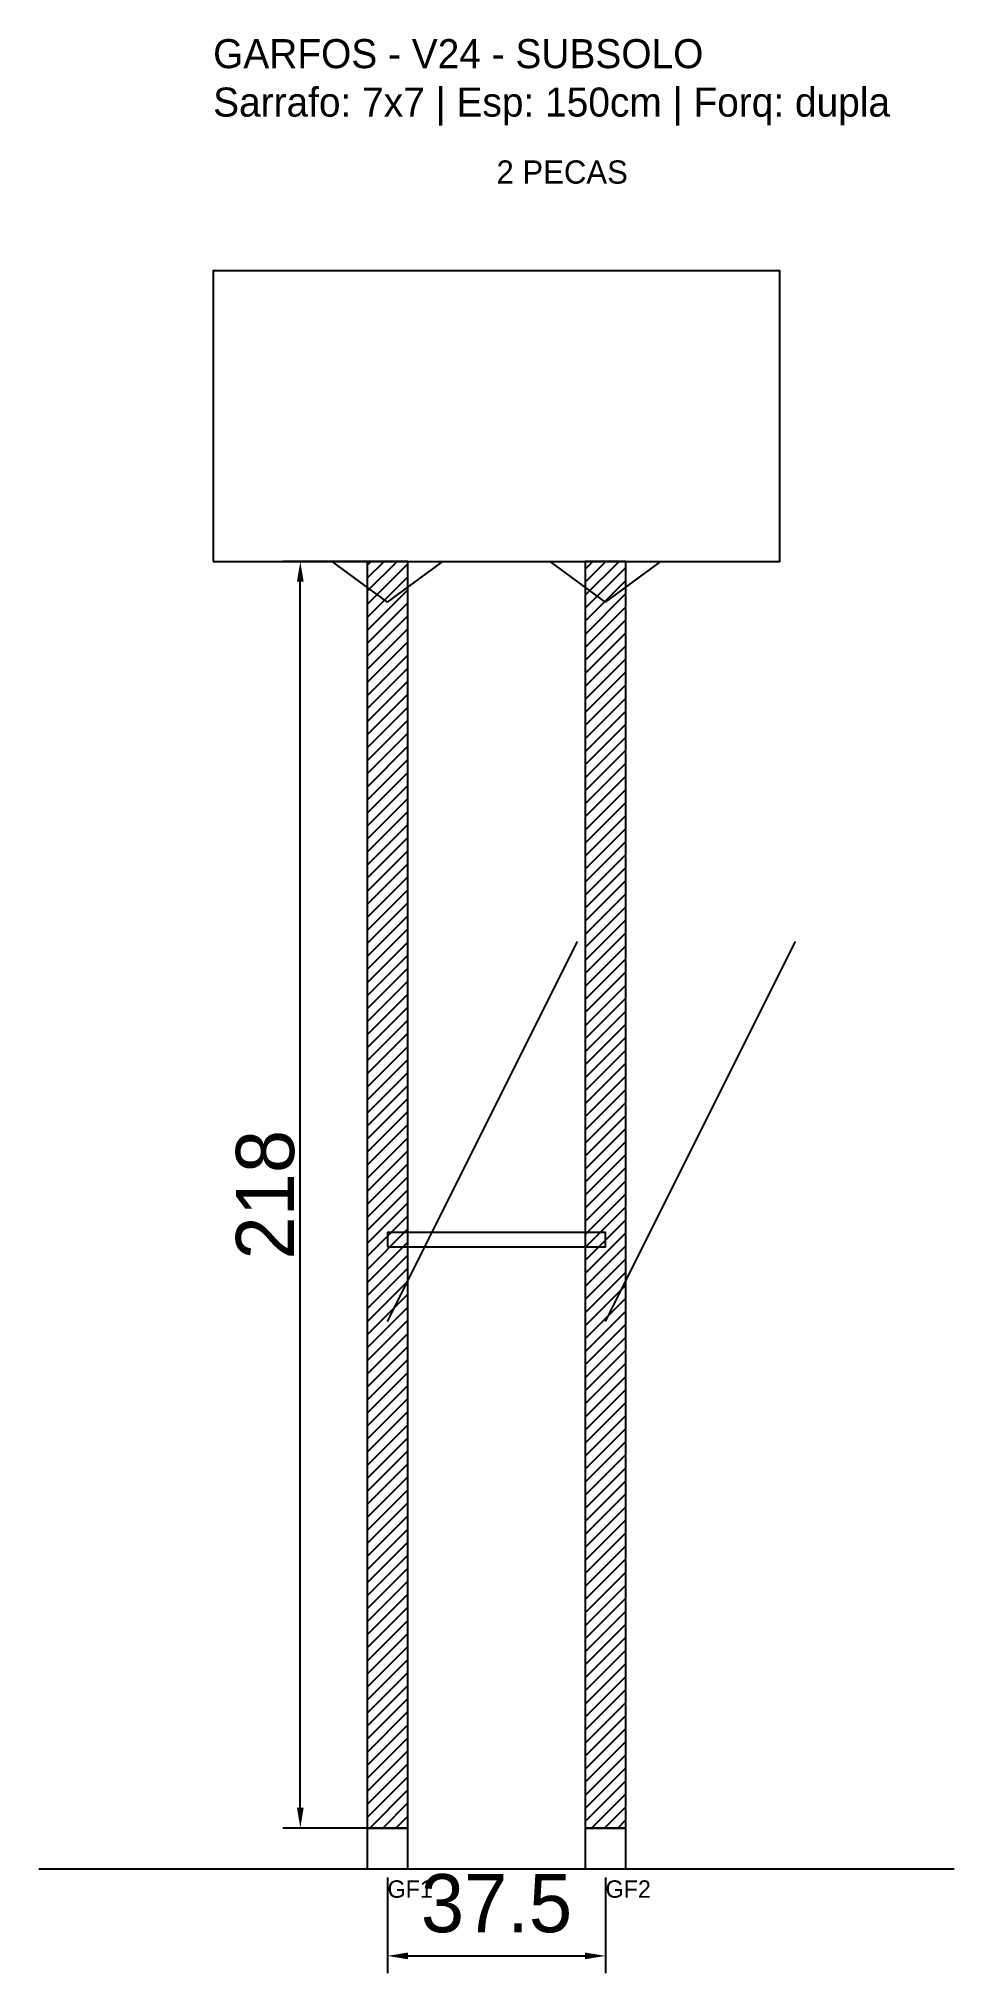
# Model space of a CAD drawing. Header units: metres. Extents: x -30 to 128, y -25 to 308.
import ezdxf

# ---------------------------------------------------------------- set-up
doc = ezdxf.new("R2010")
doc.units = ezdxf.units.M
for name, color, linetype in [('BARRA_ANCORAGEM', 1, 'Continuous'), ('COTA', 241, 'Continuous'), ('GARFOS OK', 3, 'Continuous'), ('NOME DA VIGA', 6, 'Continuous'), ('SARR_7x7', 40, 'Continuous'), ('TIRAS REESCORAMENTO', 252, 'Continuous'), ('VIGAS', 3, 'Continuous')]:
    doc.layers.add(name, color=color, linetype=linetype)
doc.dimstyles.new('EZ DXF', dxfattribs={"dimtxt": 10, "dimasz": 3.5, "dimexe": 3, "dimexo": 1.5, "dimgap": 1, "dimtad": 1, "dimdec": 1, "dimdsep": 46, "dimcen": 2.5, "dimazin": 3, "dimtfac": 1, "dimtmove": 0, "dimatfit": 3})

msp = doc.modelspace()

# ---------------------------------------------------------------- hatches: boundary and pattern name
at = {"layer": 'COTA'}
h = msp.add_hatch(dxfattribs=at)
h.set_pattern_fill('ANSI31', scale=0.5)
h.paths.add_polyline_path([(26.5, 0), (33.5, 0), (33.5, 218), (26.5, 218)])
h = msp.add_hatch(dxfattribs=at)
h.set_pattern_fill('ANSI31', scale=0.5)
h.paths.add_polyline_path([(64, 0), (71, 0), (71, 218), (64, 218)])

# ---------------------------------------------------------------- linework, layer by layer
at = {"layer": 'BARRA_ANCORAGEM'}
for p, q in [((30, 87.2), (62.7, 152.6)), ((67.5, 87.2), (100.2, 152.6))]:
    msp.add_line(p, q, dxfattribs=at)
at = {"layer": 'GARFOS OK'}
for p, q in [((30, 211), (20.5, 218)), ((20.5, 218), (39.5, 218)), ((30, 211), (39.5, 218)), ((67.5, 211), (58, 218)), ((58, 218), (77, 218)), ((67.5, 211), (77, 218))]:
    msp.add_line(p, q, dxfattribs=at)
at = {"layer": 'GARFOS OK', "linetype": 'CONTINUOUS'}
msp.add_line((-30, -7), (127.5, -7), dxfattribs=at)
at = {"layer": 'GARFOS OK'}
for points in [[(26.5, 0), (33.5, 0), (33.5, 218), (26.5, 218), (26.5, 0)], [(64, 0), (71, 0), (71, 218), (64, 218), (64, 0)]]:
    msp.add_lwpolyline(points, dxfattribs=at)
at = {"layer": 'SARR_7x7'}
for points in [[(26.5, -7), (33.5, -7), (33.5, 0), (26.5, 0), (26.5, -7)], [(64, -7), (71, -7), (71, 0), (64, 0), (64, -7)]]:
    msp.add_lwpolyline(points, dxfattribs=at)
at = {"layer": 'TIRAS REESCORAMENTO'}
msp.add_lwpolyline([(30, 100), (67.5, 100), (67.5, 102.5), (30, 102.5), (30, 100)], dxfattribs=at)
at = {"layer": 'VIGAS'}
msp.add_lwpolyline([(0, 218), (97.5, 218), (97.5, 268), (0, 268), (0, 218)], dxfattribs=at)

# ---------------------------------------------------------------- texts
at = {"layer": 'NOME DA VIGA'}
for s, height, p in [('2 PECAS', 4, (48.75, 283)), ('GF1', 3, (30, -12)), ('GF2', 3, (67.5, -12))]:
    msp.add_text(s, height=height, dxfattribs=at).set_placement(p)
at = {"layer": 'NOME DA VIGA', "insert": (0, 293), "char_height": 5, "attachment_point": 7}
msp.add_mtext('GARFOS - V24 - SUBSOLO\\PSarrafo: 7x7 | Esp: 150cm | Forq: dupla', dxfattribs=at)

# ---------------------------------------------------------------- dimensions: what is measured, and where the dimension line sits
at = {"layer": 'COTA'}
msp.add_linear_dim(base=(15, 0), p1=(30, 0), p2=(30, 218), angle=90, dimstyle='EZ DXF', dxfattribs=at).render()
msp.add_linear_dim(base=(30, -22), p1=(30, -7), p2=(67.5, -7), dimstyle='EZ DXF', dxfattribs=at).render()

doc.saveas('drawing.dxf')
